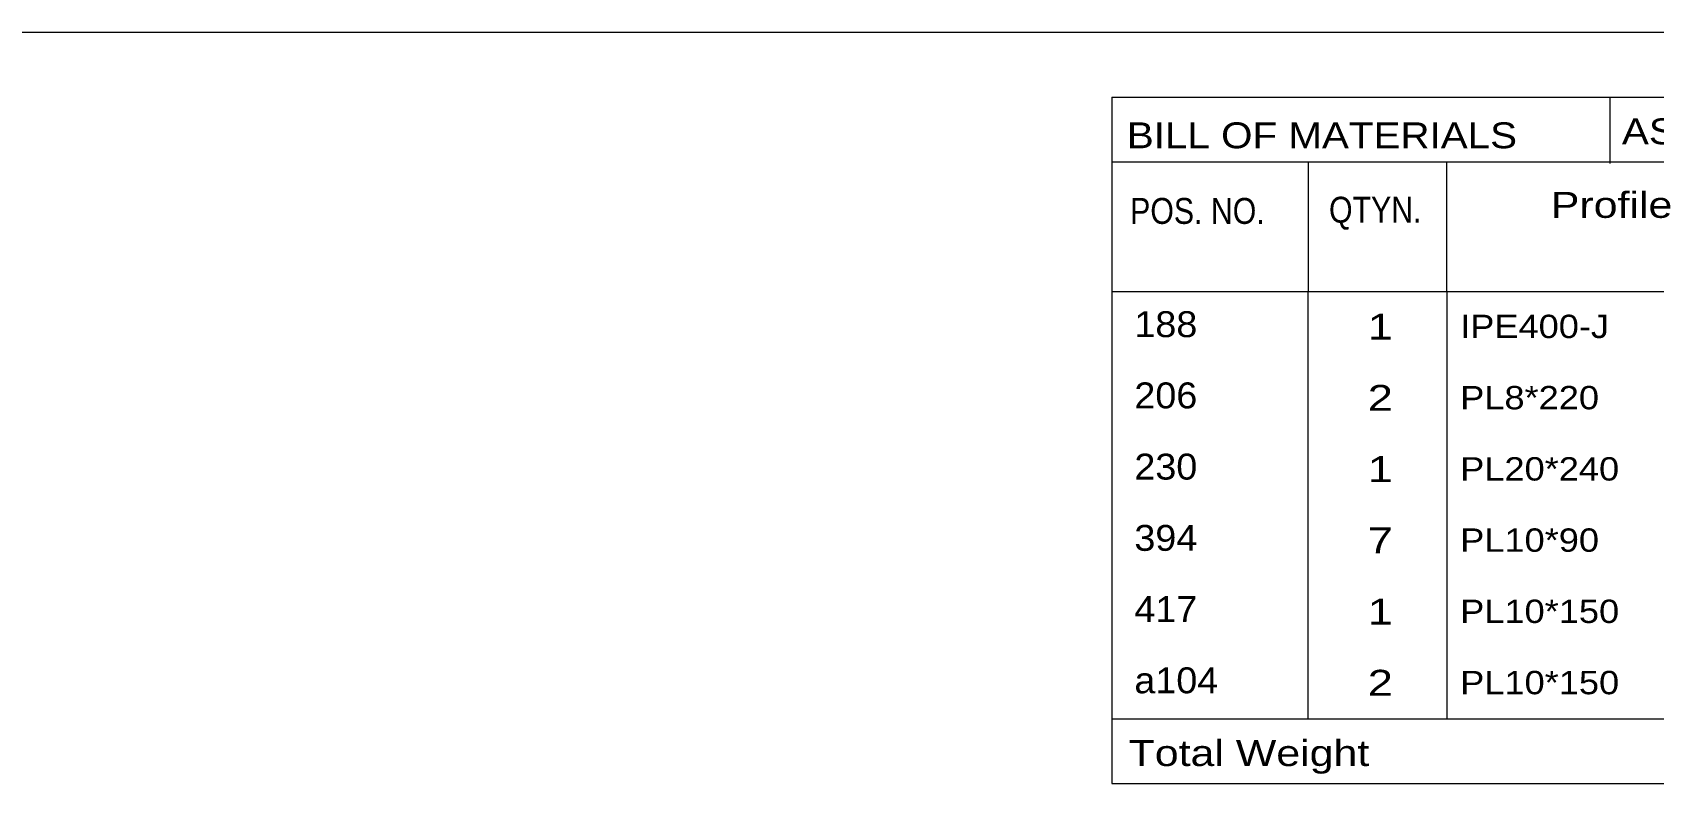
# Model space of a CAD drawing. Header units: millimetres. Extents: x 2 to 579, y 1 to 405.
# Drawn here: x 302.3 to 440, y 341.2 to 405 of the extents above; entities that cross this region are included whole.
import ezdxf

# ---------------------------------------------------------------- set-up
doc = ezdxf.new("R2010")
doc.units = ezdxf.units.MM
doc.linetypes.add('XKITLINE00', pattern=[0])
doc.layers.add('DrawingSheet', color=5, linetype='Continuous', lineweight=0)
doc.layers.add('OtherObjectType', color=7, linetype='Continuous', lineweight=0)
doc.styles.add('ARIAL_NARROW', font='ARIALN.TTF')

# ---------------------------------------------------------------- blocks, each defined once
blk = doc.blocks.new('*A69')
at = {"layer": 'DrawingSheet', "color": 5, "linetype": 'XKITLINE00', "lineweight": 0}
blk.add_line((579, 405), (5, 405), dxfattribs=at)
blk = doc.blocks.new('*A75')
at = {"layer": 'OtherObjectType', "color": 7, "linetype": 'XKITLINE00', "lineweight": 0}
for p, q in [((393.98, 399.5), (569.98, 399.5)), ((393.98, 399.5), (393.98, 388.5)), ((436.26, 399.42), (436.26, 393.87)), ((393.98, 394), (569.98, 394)), ((410.64, 394), (410.64, 383)), ((422.4, 393.98), (422.4, 383.03)), ((393.98, 388.5), (393.98, 383)), ((393.98, 383), (569.98, 383)), ((393.98, 383), (393.98, 376.95)), ((410.63, 383), (410.63, 376.95)), ((422.44, 382.99), (422.44, 376.95)), ((393.98, 376.95), (393.98, 370.9)), ((410.63, 376.95), (410.63, 370.9)), ((422.44, 376.94), (422.44, 370.9)), ((393.98, 370.9), (393.98, 364.85)), ((410.63, 370.9), (410.63, 364.85)), ((422.44, 370.89), (422.44, 364.85)), ((393.98, 364.85), (393.98, 358.8)), ((410.63, 364.85), (410.63, 358.8)), ((422.44, 364.84), (422.44, 358.8)), ((393.98, 358.8), (393.98, 352.75)), ((410.63, 358.8), (410.63, 352.75)), ((422.44, 358.79), (422.44, 352.75)), ((393.98, 352.75), (393.98, 346.7)), ((410.63, 352.75), (410.63, 346.7)), ((422.44, 352.74), (422.44, 346.7)), ((393.98, 346.7), (569.98, 346.7)), ((393.98, 346.7), (393.98, 341.2)), ((393.98, 341.2), (569.98, 341.2))]:
    blk.add_line(p, q, dxfattribs=at)
at = {"layer": 'OtherObjectType', "color": 7, "style": 'ARIAL_NARROW'}
for s, height, width, p in [('BILL OF MATERIALS', 2.2, 1.36, (395.25, 395.16)), ('ASSEMBLY POS.', 2.2, 1.36, (437.3, 395.5)), ('QTYN.', 2.2, 1.02, (412.42, 388.84)), ('Profile', 2.2, 1.445, (431.26, 389.25)), ('POS. NO.', 2.2, 1.02, (395.53, 388.74)), ('188', 2.2, 1.270501, (395.89, 379.12)), ('1', 2.2, 1.525501, (415.71, 378.91)), ('IPE400-J', 1.98, 1.355501, (423.56, 379.04)), ('206', 2.2, 1.270501, (395.89, 373.07)), ('2', 2.2, 1.525501, (415.71, 372.86)), ('PL8*220', 1.98, 1.355501, (423.56, 372.99)), ('230', 2.2, 1.270501, (395.89, 367.02)), ('1', 2.2, 1.525501, (415.71, 366.81)), ('PL20*240', 1.98, 1.355501, (423.56, 366.94)), ('394', 2.2, 1.270501, (395.89, 360.97)), ('7', 2.2, 1.525501, (415.71, 360.76)), ('PL10*90', 1.98, 1.355501, (423.56, 360.89)), ('417', 2.2, 1.270501, (395.89, 354.92)), ('1', 2.2, 1.525501, (415.71, 354.71)), ('PL10*150', 1.98, 1.355501, (423.56, 354.84)), ('a104', 2.2, 1.270501, (395.89, 348.87)), ('2', 2.2, 1.525501, (415.71, 348.66)), ('PL10*150', 1.98, 1.355501, (423.56, 348.79)), ('Total Weight', 2.2, 1.445, (395.4, 342.69))]:
    blk.add_text(s, height=height, dxfattribs=dict(at, width=width)).set_placement(p)

msp = doc.modelspace()

# ---------------------------------------------------------------- block references
at = {"lineweight": 0}
for name in ['*A69', '*A75']:
    msp.add_blockref(name, (0, 0), dxfattribs=at)

doc.saveas('drawing.dxf')
